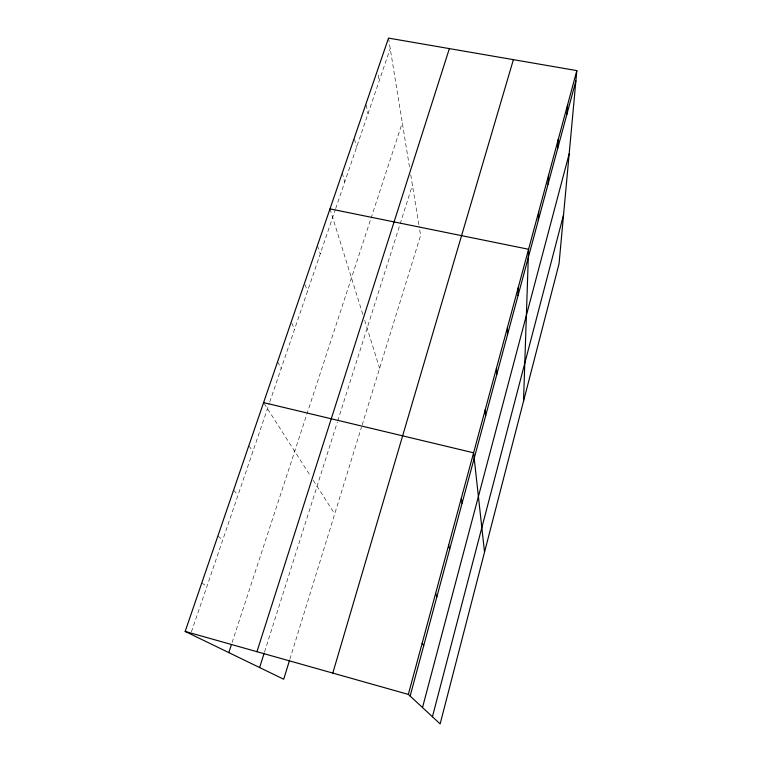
<?xml version="1.0" encoding="UTF-8"?>
<svg xmlns="http://www.w3.org/2000/svg" width="762" height="762" viewBox="0 0 762 762"><rect width="100%" height="100%" fill="white"/><g stroke="black" fill="none" stroke-linecap="round" stroke-linejoin="round"><path stroke-width="0.57" stroke-dasharray="3.81 2.86" d="M289.874 659.244L361.464 427.177M362.15 424.939L420.605 235.448L419.138 226.419M264.566 651.939L337.337 422.186M337.69 421.072L399.802 224.99M400.164 223.866L412.423 185.147M232.077 642.576L370.675 219.313M371.037 218.218L402.288 122.768M191.424 631.889L269.386 403.098M269.767 401.984L335.299 209.693M335.68 208.588L390.22 48.539M201.778 582.987L206.912 586.426M217.903 535.943L222.704 540.096M233.563 490.233L238.049 495.071M248.793 445.808L252.965 451.285M264.147 403.479L310.134 475.45M313.277 480.365L334.708 513.912M277.578 361.807L281.197 368.446M291.675 323.098L294.561 329.241M304.905 284.464L307.581 291.027M317.392 245.65L320.278 253.775M329.994 208.883L362.95 314.792M364.693 320.373L379.619 368.322M342.281 173.031L344.738 182.013M354.52 139.094L356.521 147.428M366.189 105.013L368.017 113.681M378.209 75.114L379.247 80.724M388.525 38.1L409.642 167.983M410.756 174.841L418.957 225.285"/><path stroke-width="1.14" d="M518.036 295.58L518.16 287.826M523.523 401.212L528.571 249.269L329.994 208.883M538.296 220.399L538.715 211.703M548.04 184.214L548.611 175.089M557.555 148.933L558.251 139.389M566.833 114.5L567.652 104.575M576.834 70.609L559.041 263.795L440.141 723.9L408.337 694.401L185.166 631.441L388.525 38.1L576.834 70.609L408.337 694.401M432.435 716.756L563.547 214.855M422.51 707.546L569.157 153.876M410.127 696.068L575.882 80.905M332.794 673.094L513.388 59.655M289.531 660.349L283.712 679.228L185.166 631.441M259.623 667.55L264.214 653.053M256.946 651.691L449.37 48.606M228.8 652.596L231.353 644.804M263.595 402.612L473.593 452.799L484.527 552.117M422.186 643.138L423.71 645.662M435.616 593.417L436.893 596.751M448.647 545.163L449.685 549.25M461.305 498.31L462.115 503.111M485.194 409.861L485.604 415.957M496.481 368.084L496.7 374.761M507.463 327.422L507.511 334.651"/></g></svg>
